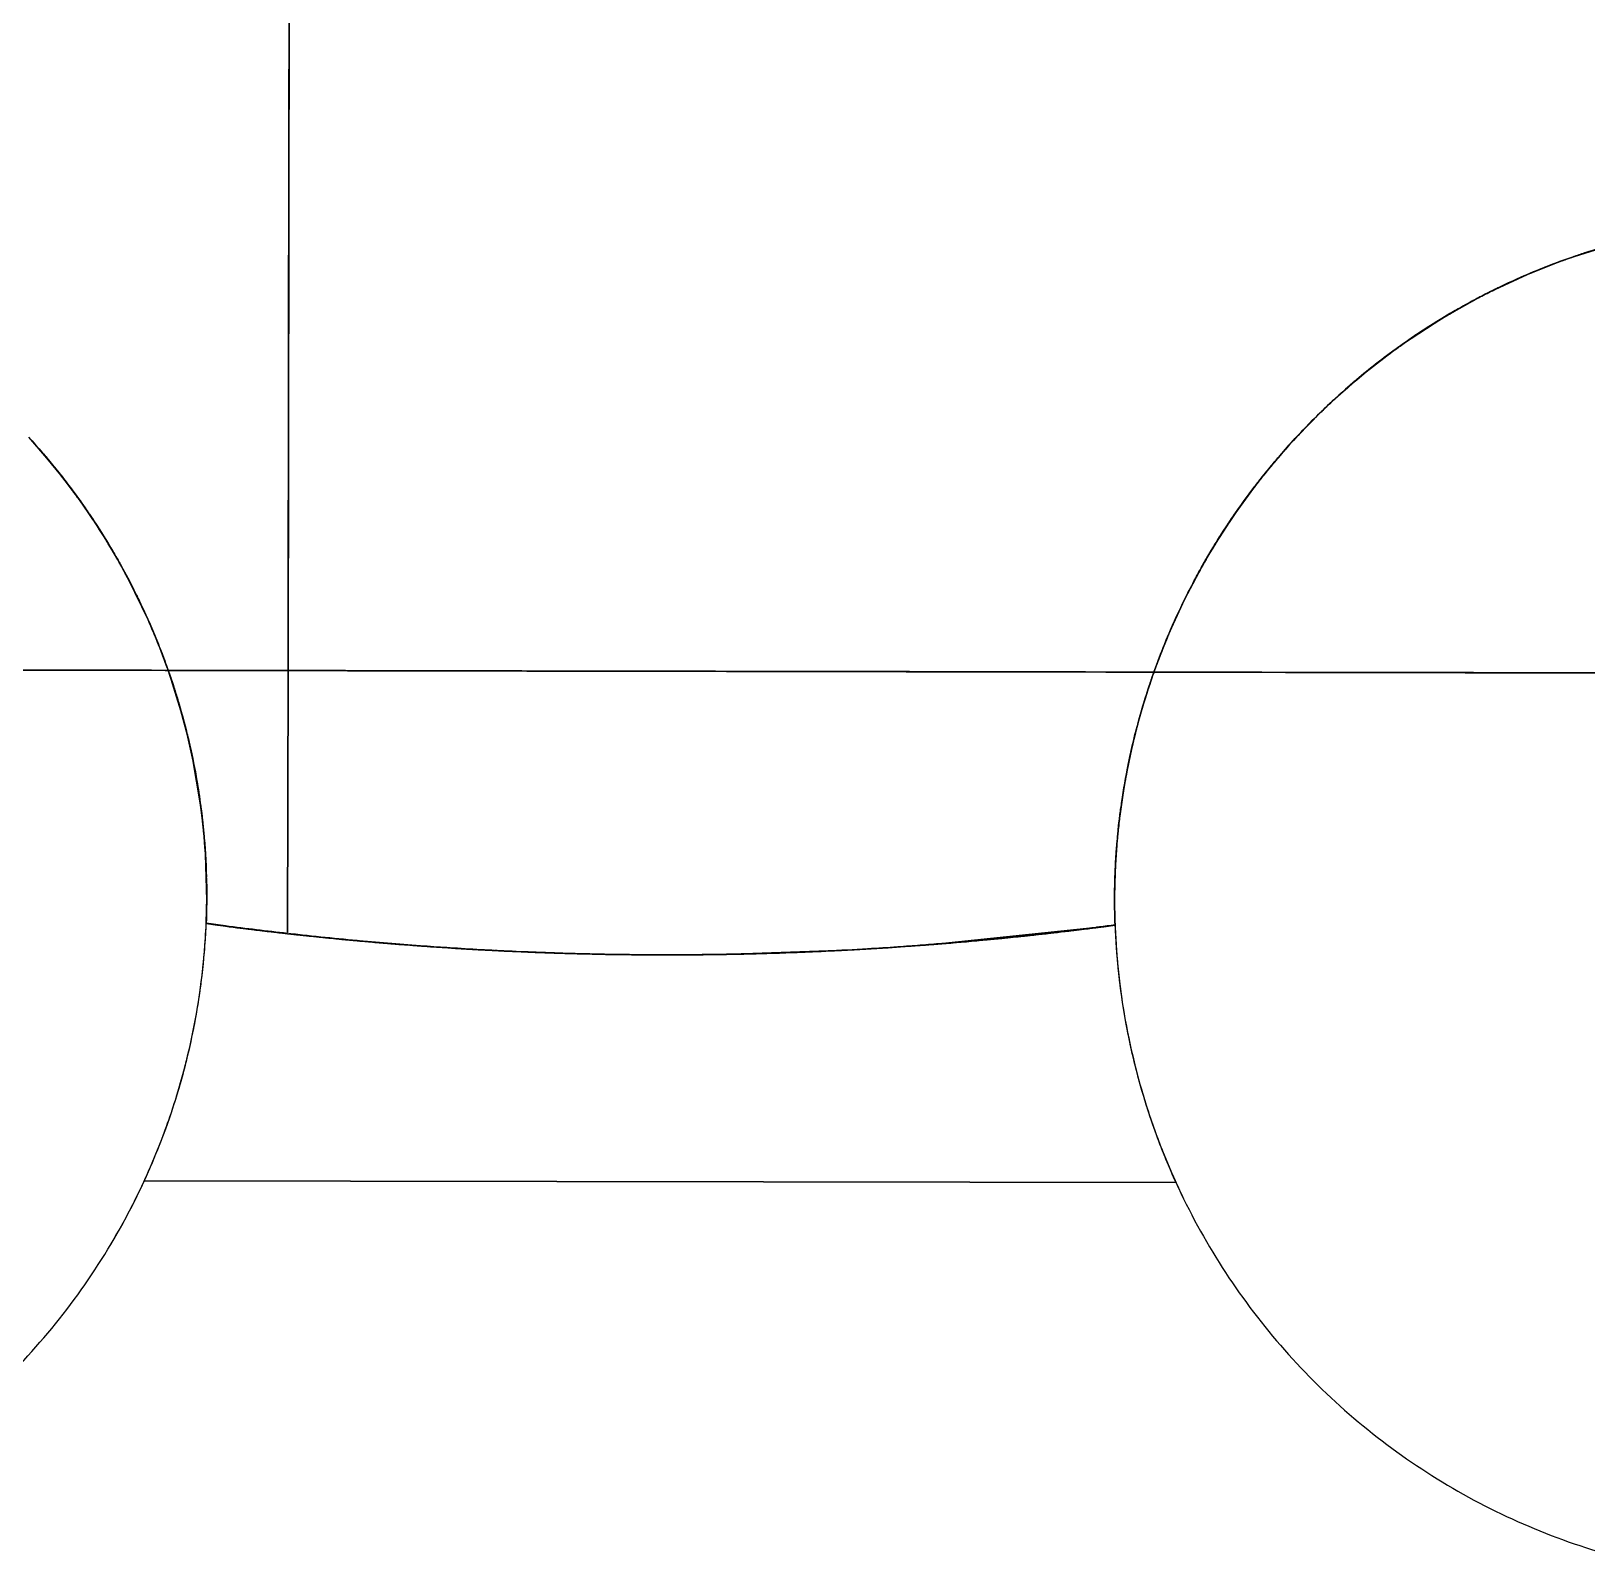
# Model space of a CAD drawing. Header units: metres. Extents: x -1161 to -1081, y 0 to 563.
# Drawn here: x -1096.04 to -1094.669, y 507.874 to 509.22 of the extents above; entities that cross this region are included whole.
import ezdxf

# ---------------------------------------------------------------- set-up
doc = ezdxf.new("R2010")
doc.units = ezdxf.units.M
doc.layers.add('A-GENM', color=7, linetype='Continuous', lineweight=35)

# ---------------------------------------------------------------- blocks, each defined once
blk = doc.blocks.new('Foundations-Piles - Px-1200-66435316-DRG-2873121 - DECK SLAB GENERAL ARRANGEMENT PLAN')
at = {"layer": 'A-GENM', "color": 9, "lineweight": 25, "true_color": 0xbebebe}
for start, end in [(98.1818, 106.3636), (98.5825, 103.1376), (98.3596, 98.5825), (90, 98.1818), (94.9444, 97.7989), (90.4895, 94.9444), (90.164, 90.4895), (85.2605, 90), (86.7848, 89.6375), (85.2605, 86.7848), (82.3965, 85.2605), (81.8182, 85.2605), (81.9684, 82.3965), (73.6364, 81.8182), (78.6446, 81.4775), (103.1376, 105.9618), (74.3033, 78.6446), (73.7727, 74.3033), (106.3636, 114.5455), (106.6753, 114.5063), (106.555, 106.6753), (65.4545, 73.6364), (70.5164, 73.319), (66.2101, 70.5164), (65.5769, 66.2101), (114.5455, 122.7273), (115.2366, 122.3499), (114.5455, 115.2366), (57.2727, 65.3533), (62.3963, 65.1622), (58.1168, 62.3963), (57.3808, 58.1168), (122.7273, 130.9091), (122.3499, 125.0334), (49.0909, 57.2727), (54.2818, 57.0073), (125.0334, 130.9091), (50.0234, 54.2818), (130.9091, 139.0909), (130.9091, 139.0909), (49.1846, 50.0234), (40.9091, 49.0909), (46.1713, 48.8547), (41.9298, 46.1713), (40.988, 41.9298), (139.0909, 147.2727), (139.0909, 147.2727), (32.7273, 40.9091), (38.064, 40.7044), (33.8361, 38.064), (32.7911, 33.8361), (147.2727, 155.4545), (147.2727, 155.4545), (24.5455, 32.7273), (155.4545, 163.6364), (155.4545, 163.6364), (163.6364, 171.8182), (163.6364, 171.8182), (171.8182, 180), (171.8182, 180)]:
    blk.add_arc((0, 0), 0.6, start, end, dxfattribs=at)
at = {"layer": 'A-GENM', "color": 254, "lineweight": 25, "true_color": 0xd1d1d1}
for start, end in [(98.1818, 98.3596), (97.7989, 98.1818), (90, 90.164), (89.6375, 90), (81.4775, 81.9684), (105.9618, 106.3636), (73.319, 73.7727), (106.3636, 106.555), (65.1622, 65.3533), (57.0073, 57.2727), (48.8547, 49.0909), (40.7044, 40.9091), (32.5569, 32.7273)]:
    blk.add_arc((0, 0), 0.6, start, end, dxfattribs=at)
blk = doc.blocks.new('Foundations-Piles - Px-1200-64673918-DRG-2873121 - DECK SLAB GENERAL ARRANGEMENT PLAN')
at = {"layer": 'A-GENM', "color": 9, "lineweight": 25, "true_color": 0xbebebe}
for start, end in [(319.0909, 327.2727), (324.9441, 326.8731), (320.7483, 324.9441), (319.1452, 320.7483), (310.9091, 319.0909), (316.8556, 318.9453), (312.6632, 316.8556), (310.9743, 312.6632), (304.287, 310.9091), (308.768, 310.7377), (304.5777, 308.768), (237.2727, 245.4545), (237.2727, 245.4545), (294.5455, 302.7273), (300.681, 302.531), (302.7273, 304.287), (302.8036, 304.287), (304.287, 304.5777), (296.4918, 300.681), (245.4545, 253.6364), (245.4545, 253.6364), (286.3636, 294.5455), (292.5945, 294.325), (294.633, 296.4729), (288.4054, 292.5945), (253.6364, 261.0336), (253.6364, 261.8182), (278.1818, 286.3636), (286.4625, 288.4054), (280.1511, 284.5086), (284.5086, 286.12), (261.0336, 264.2124), (261.8182, 270), (264.2124, 268.889), (268.889, 272.219), (270, 278.1818), (272.219, 276.7535), (276.7535, 280.1322)]:
    blk.add_arc((0, 0), 0.6, start, end, dxfattribs=at)
at = {"layer": 'A-GENM', "color": 254, "lineweight": 25, "true_color": 0xd1d1d1}
for start, end in [(318.9453, 319.0909), (310.7377, 310.9091), (302.531, 302.7273), (294.325, 294.5455), (286.12, 286.3636)]:
    blk.add_arc((0, 0), 0.6, start, end, dxfattribs=at)
blk = doc.blocks.new('Shotcrete Adaptive v1 - 1200 Dia Pile _ 2_000 Spacing-61394272-DRG-2873121 - DECK SLAB GENERAL ARRANGEMENT PLAN')
at = {"layer": 'A-GENM', "color": 9, "lineweight": 25, "true_color": 0xbebebe}
for p, q in [((-0.4546, 0.25), (0.4546, 0.25)), ((0.4546, 0.25), (-0.4546, 0.25))]:
    blk.add_line(p, q, dxfattribs=at)
at = {"layer": 'A-GENM', "color": 254, "lineweight": 25, "true_color": 0xd1d1d1}
blk.add_line((0.1869, 0.0442), (0.1846, 0.0443), dxfattribs=at)
at = {"layer": 'A-GENM', "color": 9, "lineweight": 25, "true_color": 0xbebebe}
for centre, radius, start, end in [((-1, 0), 0.6, 20.2506, 24.6243), ((-1, 0), 0.6, 20.2506, 24.6243), ((1, 0), 0.6, 155.3757, 156.256), ((1, 0), 0.6, 155.3757, 156.256), ((1, 0), 0.6, 156.256, 159.4284), ((1, 0), 0.6, 156.256, 159.4284), ((-1, 0), 0.6, 17.5708, 20.2506), ((-1, 0), 0.6, 17.5708, 20.2506), ((1, 0), 0.6, 159.4284, 162.8466), ((1, 0), 0.6, 159.4284, 162.8466), ((-1, 0), 0.6, 17.1534, 17.5708), ((-1, 0), 0.6, 17.1534, 17.5708), ((-1, 0), 0.6, 10.4552, 17.1534), ((-1, 0), 0.6, 10.4552, 17.1534), ((1, 0), 0.6, 162.8466, 164.1122), ((1, 0), 0.6, 162.8466, 164.1122), ((1, 0), 0.6, 165.2053, 167.4341), ((1, 0), 0.6, 165.2053, 167.4341), ((1, 0), 0.6, 164.1122, 165.1814), ((1, 0), 0.6, 164.1122, 165.1814), ((1, 0), 0.6, 167.4341, 170.3175), ((1, 0), 0.6, 167.4341, 170.3175), ((-1, 0), 0.6, 9.7254, 10.4552), ((-1, 0), 0.6, 9.7254, 10.4552), ((-1, 0), 0.6, 2.2116, 9.6825), ((-1, 0), 0.6, 2.2116, 9.6825), ((1, 0), 0.6, 170.3175, 171.9769), ((1, 0), 0.6, 170.3175, 171.9769), ((1, 0), 0.6, 171.9769, 173.3931), ((1, 0), 0.6, 171.9769, 173.3931), ((1, 0), 0.6, 173.41, 173.6668), ((1, 0), 0.6, 173.41, 173.6668), ((1, 0), 0.6, 173.7282, 175.3466), ((1, 0), 0.6, 173.7282, 175.3466), ((0, -2.95), 3, 91.5342, 94.6025), ((0, -2.95), 3, 94.376, 94.6025), ((0, -2.95), 3, 91.5342, 91.6835), ((0, -2.95), 3, 88.4658, 91.5342), ((0, -2.95), 3, 91.3583, 91.5342), ((0, -2.95), 3, 88.4658, 88.6417), ((0, -2.95), 3, 88.3166, 88.4658), ((0, -2.95), 3, 85.3975, 88.4658), ((0, -2.95), 3, 85.3975, 85.6256), ((1, 0), 0.6, 175.3656, 177.7884), ((1, 0), 0.6, 175.3656, 177.7884), ((0, -2.95), 3, 94.6025, 97.6709), ((0, -2.95), 3, 94.6025, 94.7409), ((0, -2.95), 3, 85.2592, 85.3975), ((0, -2.95), 3, 82.3291, 85.3975), ((0, -2.95), 3, 97.3435, 97.6709), ((0, -2.95), 3, 82.3291, 82.6565)]:
    blk.add_arc(centre, radius, start, end, dxfattribs=at)
at = {"layer": 'A-GENM', "color": 254, "lineweight": 25, "true_color": 0xd1d1d1}
for start, end in [(94.2007, 94.3743), (93.5177, 94.1924), (93.2986, 93.5084), (92.1103, 93.2986), (91.6835, 92.1083), (91.0757, 91.3583), (90.723, 91.0757), (89.8008, 90.7115), (88.6417, 89.8008), (87.8921, 88.3166), (87.7667, 87.8901), (86.4919, 87.7667), (85.6256, 86.4279), (96.3064, 97.3435), (94.8905, 96.2933), (94.7409, 94.8881), (85.1133, 85.2592), (84.4419, 85.1097), (83.708, 84.4419), (82.6565, 83.6899)]:
    blk.add_arc((0, -2.95), 3, start, end, dxfattribs=at)
blk = doc.blocks.new('StitchPour_RS39A_05 - StitchPour_RS39A_05-60503718-DRG-2873121 - DECK SLAB GENERAL ARRANGEMENT PLAN')
at = {"layer": 'A-GENM', "color": 253, "lineweight": 25, "true_color": 0xa3a3a3}
blk.add_open_spline([(111.2352, -14.4712), (111.1836, -14.2757), (111.0193, -13.6531), (110.686, -12.3898), (110.3197, -11.0016), (109.9816, -9.7203), (109.728, -8.7592), (109.4744, -7.7982), (109.2209, -6.8372), (108.9673, -5.8762), (108.7982, -5.2355), (108.7137, -4.9151)], degree=3, knots=[0.6892599, 0.6892599, 0.6892599, 0.6892599, 0.7083333, 0.75, 0.8125, 0.84375, 0.875, 0.90625, 0.9375, 0.96875, 1, 1, 1, 1], dxfattribs=at)
at = {"layer": 'A-GENM', "color": 9, "lineweight": 25, "true_color": 0xbebebe}
for points in [[(110.0661, -10.0406), (110.0703, -10.0567), (110.0746, -10.0728), (110.0788, -10.0889)], [(110.117, -10.2335), (110.2127, -10.5963), (110.3085, -10.9591), (110.4042, -11.322)], [(110.4042, -11.322), (110.4375, -11.4481), (110.4708, -11.5742), (110.504, -11.7003)]]:
    blk.add_open_spline(points, degree=3, dxfattribs=at)
at = {"layer": 'A-GENM', "color": 253, "lineweight": 25, "true_color": 0xa3a3a3}
blk.add_open_spline([(110.0788, -10.0889), (110.0916, -10.1371), (110.1043, -10.1853), (110.117, -10.2335)], degree=3, dxfattribs=at)
blk = doc.blocks.new('T2DPAA-T2D-C3S-RS-M3D-100334_rvt-1-DRG-2873121 - DECK SLAB GENERAL ARRANGEMENT PLAN')
at = {"layer": 'A-GENM', "color": 9, "lineweight": 25, "true_color": 0xbebebe}
for p, q in [((-1095.8135, 508.6558), (-1095.8124, 509.2558)), ((-1095.8124, 509.2558), (-1095.8135, 508.6558)), ((-1094.68, 509.0209), (-1094.6413, 509.0328)), ((-1094.7214, 509.005), (-1094.6913, 509.017)), ((-1094.6913, 509.017), (-1094.68, 509.0209)), ((-1094.758, 508.9879), (-1094.7214, 509.005)), ((-1094.7968, 508.9662), (-1094.7677, 508.9828)), ((-1094.7677, 508.9828), (-1094.758, 508.9879)), ((-1094.8305, 508.9441), (-1094.7968, 508.9662)), ((-1094.8387, 508.9383), (-1094.8305, 508.9441)), ((-1094.866, 508.9171), (-1094.8387, 508.9383)), ((-1094.8962, 508.8906), (-1094.866, 508.9171)), ((-1094.9027, 508.8844), (-1094.8962, 508.8906)), ((-1094.9277, 508.8587), (-1094.9027, 508.8844)), ((-1096.026, 508.8432), (-1096.0399, 508.8592)), ((-1094.9536, 508.8284), (-1094.9277, 508.8587)), ((-1096.0097, 508.823), (-1096.026, 508.8432)), ((-1095.9989, 508.8085), (-1096.0097, 508.823)), ((-1094.9805, 508.7921), (-1094.9586, 508.822)), ((-1094.9586, 508.822), (-1094.9536, 508.8284)), ((-1095.9868, 508.7911), (-1095.9989, 508.8085)), ((-1095.9762, 508.7748), (-1095.9862, 508.7902)), ((-1095.0017, 508.7587), (-1094.9805, 508.7921)), ((-1095.9635, 508.7535), (-1095.9762, 508.7748)), ((-1095.9543, 508.7366), (-1095.9635, 508.7535)), ((-1095.0234, 508.7187), (-1095.0053, 508.7525)), ((-1095.0053, 508.7525), (-1095.0017, 508.7587)), ((-1095.9366, 508.7), (-1095.9543, 508.7366)), ((-1095.8134, 508.7223), (-1095.8134, 508.6884)), ((-1095.8134, 508.6884), (-1095.8134, 508.7223)), ((-1095.0396, 508.683), (-1095.0234, 508.7187)), ((-1095.9274, 508.6782), (-1095.9366, 508.7)), ((-1095.0419, 508.6772), (-1095.0396, 508.683)), ((-1095.9203, 508.6592), (-1095.9274, 508.6782)), ((-1095.0504, 508.6549), (-1095.0419, 508.6772)), ((-1095.9193, 508.6564), (-1095.9203, 508.6592)), ((-1095.9079, 508.6204), (-1095.9193, 508.6564)), ((-1095.8135, 508.6558), (-1095.8139, 508.425)), ((-1095.8139, 508.425), (-1095.8135, 508.6558)), ((-1095.8139, 508.425), (-1095.8135, 508.6558)), ((-1095.8135, 508.6558), (-1095.8139, 508.425)), ((-1095.8135, 508.657), (-1095.8135, 508.6558)), ((-1095.8135, 508.6558), (-1095.8135, 508.657)), ((-1095.0555, 508.6398), (-1095.0504, 508.6549)), ((-1095.0641, 508.6113), (-1095.0555, 508.6398)), ((-1095.0663, 508.6026), (-1095.065, 508.6076)), ((-1095.0648, 508.6085), (-1095.0644, 508.6101)), ((-1095.8906, 508.5376), (-1095.8974, 508.5775)), ((-1095.0816, 508.5193), (-1095.0762, 508.557)), ((-1095.8852, 508.4532), (-1095.8863, 508.4939)), ((-1095.085, 508.438), (-1095.0849, 508.4718)), ((-1095.8857, 508.4328), (-1095.8852, 508.4532)), ((-1095.8498, 508.4281), (-1095.8857, 508.4328)), ((-1095.0849, 508.4365), (-1095.085, 508.438)), ((-1095.0848, 508.4314), (-1095.0849, 508.4347)), ((-1095.8139, 508.4239), (-1095.8498, 508.4281)), ((-1095.8139, 508.4239), (-1095.7758, 508.4199)), ((-1095.7758, 508.4199), (-1095.6722, 508.4114)), ((-1095.2564, 508.4136), (-1095.0848, 508.4314)), ((-1095.6722, 508.4114), (-1095.6318, 508.4091)), ((-1095.6318, 508.4091), (-1095.6022, 508.4077)), ((-1095.6022, 508.4077), (-1095.4957, 508.4053)), ((-1095.4957, 508.4053), (-1095.4491, 508.4054)), ((-1095.4491, 508.4054), (-1095.4289, 508.4057)), ((-1095.4289, 508.4057), (-1095.3126, 508.4099)), ((-1095.3126, 508.4099), (-1095.2665, 508.4128)), ((-1095.2665, 508.4128), (-1095.2564, 508.4136))]:
    blk.add_line(p, q, dxfattribs=at)
at = {"layer": 'A-GENM', "color": 254, "lineweight": 25, "true_color": 0xd1d1d1}
for p, q in [((-1095.8124, 509.2558), (-1095.8127, 509.1232)), ((-1095.8127, 509.1232), (-1095.8124, 509.2558)), ((-1095.8127, 509.1232), (-1095.813, 508.9214)), ((-1095.813, 508.9214), (-1095.8127, 509.1232)), ((-1095.813, 508.9213), (-1095.8131, 508.8901)), ((-1095.8131, 508.8901), (-1095.813, 508.9213)), ((-1095.8131, 508.8901), (-1095.8134, 508.7223)), ((-1095.8134, 508.7223), (-1095.8131, 508.8901)), ((-1095.8134, 508.6884), (-1095.8135, 508.657)), ((-1095.8135, 508.657), (-1095.8134, 508.6884))]:
    blk.add_line(p, q, dxfattribs=at)
at = {"layer": 'A-GENM', "color": 9, "lineweight": 25, "true_color": 0xbebebe, "flags": 128}
for points in [[(-1095.8975, 508.5777), (-1095.9021, 508.5986), (-1095.9079, 508.6204)], [(-1095.0762, 508.557), (-1095.0676, 508.5975), (-1095.0663, 508.6026)], [(-1095.8863, 508.4939), (-1095.8881, 508.5163), (-1095.8906, 508.5376)], [(-1095.0849, 508.4718), (-1095.082, 508.5151), (-1095.0816, 508.5193)]]:
    blk.add_lwpolyline(points, dxfattribs=at)
at = {"layer": 'A-GENM', "color": 254, "lineweight": 25, "true_color": 0xd1d1d1}
for points in [[(-1094.671, 509.024), (-1094.676, 509.0223), (-1094.6811, 509.0206), (-1094.6861, 509.0188)], [(-1094.6697, 509.0244), (-1094.6701, 509.0243), (-1094.6705, 509.0241), (-1094.671, 509.024)], [(-1094.7114, 509.0092), (-1094.7233, 509.0043), (-1094.735, 508.9991), (-1094.7465, 508.9936)], [(-1094.6965, 509.015), (-1094.7015, 509.0131), (-1094.7065, 509.0112), (-1094.7114, 509.0092)], [(-1094.6861, 509.0188), (-1094.6896, 509.0176), (-1094.693, 509.0163), (-1094.6965, 509.015)], [(-1094.7632, 508.9852), (-1094.7664, 508.9835), (-1094.7696, 508.9818), (-1094.7728, 508.98)], [(-1094.7507, 508.9915), (-1094.7549, 508.9895), (-1094.759, 508.9873), (-1094.7632, 508.9852)], [(-1094.7492, 508.9923), (-1094.7497, 508.992), (-1094.7502, 508.9918), (-1094.7507, 508.9915)], [(-1094.7465, 508.9936), (-1094.7474, 508.9931), (-1094.7483, 508.9927), (-1094.7492, 508.9923)], [(-1094.7728, 508.98), (-1094.7891, 508.9711), (-1094.805, 508.9614), (-1094.8205, 508.9511)], [(-1094.8348, 508.9411), (-1094.8377, 508.939), (-1094.8406, 508.9369), (-1094.8434, 508.9348)], [(-1094.825, 508.948), (-1094.8283, 508.9457), (-1094.8316, 508.9434), (-1094.8348, 508.9411)], [(-1094.8233, 508.9491), (-1094.8239, 508.9487), (-1094.8244, 508.9484), (-1094.825, 508.948)], [(-1094.8205, 508.9511), (-1094.8214, 508.9504), (-1094.8224, 508.9498), (-1094.8233, 508.9491)], [(-1094.8434, 508.9348), (-1094.8489, 508.9307), (-1094.8543, 508.9266), (-1094.8596, 508.9223)], [(-1094.8596, 508.9223), (-1094.8692, 508.9147), (-1094.8785, 508.9067), (-1094.8876, 508.8985)], [(-1094.8997, 508.8873), (-1094.9021, 508.8849), (-1094.9046, 508.8826), (-1094.907, 508.8802)], [(-1094.8876, 508.8985), (-1094.8882, 508.898), (-1094.8887, 508.8975), (-1094.8892, 508.897)], [(-1096.0153, 508.8301), (-1096.0229, 508.8398), (-1096.0309, 508.8492), (-1096.0391, 508.8583)], [(-1096.0114, 508.8252), (-1096.0127, 508.8269), (-1096.014, 508.8285), (-1096.0153, 508.8301)], [(-1094.9467, 508.8369), (-1094.9474, 508.836), (-1094.9482, 508.8351), (-1094.949, 508.8341)], [(-1096.0066, 508.8189), (-1096.0082, 508.8211), (-1096.0098, 508.8231), (-1096.0114, 508.8252)], [(-1095.99, 508.7958), (-1095.9953, 508.8036), (-1096.0009, 508.8114), (-1096.0066, 508.8189)], [(-1094.9564, 508.8249), (-1094.9583, 508.8224), (-1094.9603, 508.82), (-1094.9622, 508.8175)], [(-1095.9671, 508.7597), (-1095.9738, 508.7711), (-1095.9808, 508.7822), (-1095.9881, 508.7931)], [(-1094.9964, 508.7675), (-1094.9971, 508.7664), (-1094.9979, 508.7652), (-1094.9986, 508.764)], [(-1095.9647, 508.7555), (-1095.9655, 508.7569), (-1095.9663, 508.7583), (-1095.9671, 508.7597)], [(-1095.9613, 508.7494), (-1095.9622, 508.7511), (-1095.9631, 508.7528), (-1095.9641, 508.7544)], [(-1095.008, 508.7479), (-1095.0182, 508.7297), (-1095.0275, 508.711), (-1095.0358, 508.6918)], [(-1095.0042, 508.7545), (-1095.0055, 508.7523), (-1095.0068, 508.7501), (-1095.008, 508.7479)], [(-1095.9452, 508.7187), (-1095.9454, 508.7191), (-1095.9457, 508.7195), (-1095.9459, 508.7199)], [(-1095.9281, 508.6798), (-1095.9333, 508.693), (-1095.9391, 508.7059), (-1095.9452, 508.7187)], [(-1095.926, 508.6745), (-1095.9267, 508.6763), (-1095.9274, 508.6781), (-1095.9281, 508.6798)], [(-1095.041, 508.6794), (-1095.0419, 508.6772), (-1095.0428, 508.675), (-1095.0436, 508.6728)], [(-1095.0358, 508.6918), (-1095.0365, 508.6902), (-1095.0372, 508.6887), (-1095.0378, 508.6871)], [(-1095.9192, 508.6561), (-1095.9214, 508.6623), (-1095.9236, 508.6684), (-1095.926, 508.6745)], [(-1095.0436, 508.6728), (-1095.046, 508.6668), (-1095.0483, 508.6607), (-1095.0505, 508.6546)], [(-1095.9148, 508.6432), (-1095.9162, 508.6475), (-1095.9177, 508.6518), (-1095.9192, 508.6561)], [(-1095.0505, 508.6546), (-1095.0518, 508.651), (-1095.053, 508.6473), (-1095.0542, 508.6437)], [(-1095.9143, 508.6416), (-1095.9145, 508.6422), (-1095.9146, 508.6427), (-1095.9148, 508.6432)], [(-1095.9134, 508.6389), (-1095.9137, 508.6398), (-1095.914, 508.6407), (-1095.9143, 508.6416)], [(-1095.903, 508.6022), (-1095.9061, 508.6146), (-1095.9096, 508.6268), (-1095.9134, 508.6389)], [(-1095.0542, 508.6437), (-1095.0578, 508.633), (-1095.0611, 508.6221), (-1095.0641, 508.6112)], [(-1095.0641, 508.6112), (-1095.0643, 508.6105), (-1095.0645, 508.6097), (-1095.0647, 508.609)], [(-1095.9024, 508.5998), (-1095.9026, 508.6006), (-1095.9028, 508.6014), (-1095.903, 508.6022)], [(-1095.9014, 508.5957), (-1095.9017, 508.597), (-1095.9021, 508.5984), (-1095.9024, 508.5998)], [(-1095.0672, 508.5991), (-1095.0677, 508.5974), (-1095.0681, 508.5956), (-1095.0685, 508.5939)], [(-1095.0664, 508.6024), (-1095.0667, 508.6013), (-1095.067, 508.6002), (-1095.0672, 508.5991)], [(-1095.0655, 508.6059), (-1095.0658, 508.6047), (-1095.0661, 508.6036), (-1095.0664, 508.6024)], [(-1095.0685, 508.5939), (-1095.0712, 508.5828), (-1095.0735, 508.5716), (-1095.0756, 508.5603)], [(-1095.8938, 508.5586), (-1095.894, 508.5593), (-1095.8941, 508.5599), (-1095.8942, 508.5605)], [(-1095.8933, 508.5555), (-1095.8935, 508.5565), (-1095.8937, 508.5576), (-1095.8938, 508.5586)], [(-1095.0756, 508.5603), (-1095.0776, 508.5494), (-1095.0792, 508.5384), (-1095.0806, 508.5275)], [(-1095.8883, 508.5183), (-1095.8896, 508.5307), (-1095.8913, 508.5431), (-1095.8933, 508.5555)], [(-1095.8882, 508.5169), (-1095.8882, 508.5174), (-1095.8883, 508.5178), (-1095.8883, 508.5183)], [(-1095.8879, 508.5145), (-1095.888, 508.5153), (-1095.8881, 508.5161), (-1095.8882, 508.5169)], [(-1095.0819, 508.5159), (-1095.082, 508.5149), (-1095.0821, 508.5138), (-1095.0822, 508.5128)], [(-1095.0817, 508.5177), (-1095.0818, 508.5171), (-1095.0818, 508.5165), (-1095.0819, 508.5159)], [(-1095.0813, 508.5216), (-1095.0814, 508.5203), (-1095.0816, 508.519), (-1095.0817, 508.5177)], [(-1095.0806, 508.5275), (-1095.0808, 508.5255), (-1095.0811, 508.5236), (-1095.0813, 508.5216)], [(-1095.8855, 508.4757), (-1095.8859, 508.4887), (-1095.8867, 508.5016), (-1095.8879, 508.5145)], [(-1095.0822, 508.5128), (-1095.0835, 508.5001), (-1095.0843, 508.4874), (-1095.0848, 508.4747)], [(-1095.8854, 508.4736), (-1095.8854, 508.4743), (-1095.8855, 508.475), (-1095.8855, 508.4757)], [(-1095.0848, 508.4747), (-1095.0852, 508.4639), (-1095.0853, 508.453), (-1095.0851, 508.4422)], [(-1095.8857, 508.4331), (-1095.8852, 508.4454), (-1095.8851, 508.4577), (-1095.8853, 508.47)], [(-1095.8853, 508.47), (-1095.8853, 508.4709), (-1095.8854, 508.4719), (-1095.8854, 508.4728)], [(-1095.8687, 508.4308), (-1095.8743, 508.4315), (-1095.88, 508.4323), (-1095.8857, 508.4331)], [(-1095.0851, 508.4422), (-1095.0851, 508.4408), (-1095.085, 508.4394), (-1095.085, 508.438)], [(-1095.0849, 508.436), (-1095.0849, 508.4345), (-1095.0848, 508.4331), (-1095.0848, 508.4317)], [(-1095.8141, 508.4241), (-1095.8323, 508.4262), (-1095.8505, 508.4284), (-1095.8687, 508.4308)], [(-1095.8048, 508.4231), (-1095.8076, 508.4234), (-1095.8104, 508.4237), (-1095.8132, 508.424)], [(-1095.7405, 508.4167), (-1095.762, 508.4186), (-1095.7834, 508.4207), (-1095.8048, 508.4231)], [(-1095.1573, 508.4228), (-1095.1815, 508.4202), (-1095.2057, 508.4178), (-1095.23, 508.4158)], [(-1095.1018, 508.4294), (-1095.1203, 508.427), (-1095.1388, 508.4249), (-1095.1573, 508.4228)], [(-1095.0986, 508.4298), (-1095.0997, 508.4297), (-1095.1007, 508.4296), (-1095.1018, 508.4294)], [(-1095.0848, 508.4317), (-1095.0894, 508.431), (-1095.094, 508.4304), (-1095.0986, 508.4298)], [(-1095.7332, 508.4161), (-1095.7356, 508.4163), (-1095.7381, 508.4165), (-1095.7405, 508.4167)], [(-1095.7141, 508.4145), (-1095.7204, 508.415), (-1095.7268, 508.4155), (-1095.7332, 508.4161)], [(-1095.6677, 508.4112), (-1095.6832, 508.4122), (-1095.6986, 508.4133), (-1095.7141, 508.4145)], [(-1095.6404, 508.4096), (-1095.6495, 508.4101), (-1095.6586, 508.4106), (-1095.6677, 508.4112)], [(-1095.6318, 508.4091), (-1095.6347, 508.4093), (-1095.6376, 508.4094), (-1095.6404, 508.4096)], [(-1095.6233, 508.4087), (-1095.626, 508.4088), (-1095.6287, 508.409), (-1095.6314, 508.4091)], [(-1095.5948, 508.4075), (-1095.6043, 508.4078), (-1095.6138, 508.4082), (-1095.6233, 508.4087)], [(-1095.5734, 508.4067), (-1095.5805, 508.4069), (-1095.5876, 508.4072), (-1095.5948, 508.4075)], [(-1095.5564, 508.4062), (-1095.5621, 508.4064), (-1095.5677, 508.4065), (-1095.5734, 508.4067)], [(-1095.5218, 508.4055), (-1095.5333, 508.4057), (-1095.5448, 508.4059), (-1095.5564, 508.4062)], [(-1095.4487, 508.4054), (-1095.4731, 508.4051), (-1095.4974, 508.4052), (-1095.5218, 508.4055)], [(-1095.4142, 508.406), (-1095.4257, 508.4057), (-1095.4372, 508.4055), (-1095.4487, 508.4054)], [(-1095.3971, 508.4064), (-1095.4028, 508.4062), (-1095.4085, 508.4061), (-1095.4142, 508.406)], [(-1095.3757, 508.4071), (-1095.3829, 508.4068), (-1095.39, 508.4066), (-1095.3971, 508.4064)], [(-1095.3028, 508.4105), (-1095.3271, 508.4091), (-1095.3514, 508.4079), (-1095.3757, 508.4071)], [(-1095.2763, 508.4122), (-1095.2851, 508.4116), (-1095.294, 508.4111), (-1095.3028, 508.4105)], [(-1095.2662, 508.4129), (-1095.2695, 508.4127), (-1095.2729, 508.4125), (-1095.2763, 508.4122)], [(-1095.2564, 508.4137), (-1095.2596, 508.4134), (-1095.2627, 508.4132), (-1095.2659, 508.413)], [(-1095.2373, 508.4152), (-1095.2436, 508.4147), (-1095.25, 508.4142), (-1095.2563, 508.4137)], [(-1095.23, 508.4158), (-1095.2324, 508.4156), (-1095.2349, 508.4154), (-1095.2373, 508.4152)]]:
    blk.add_open_spline(points, degree=3, dxfattribs=at)
at = {"layer": 'A-GENM', "color": 9, "lineweight": 25, "true_color": 0xbebebe}
for points in [[(-1094.6861, 509.0188), (-1094.6811, 509.0206), (-1094.676, 509.0223), (-1094.671, 509.024)], [(-1094.6857, 509.019), (-1094.6808, 509.0207), (-1094.6759, 509.0224), (-1094.671, 509.024)], [(-1094.671, 509.024), (-1094.6705, 509.0241), (-1094.6701, 509.0243), (-1094.6697, 509.0244)], [(-1094.671, 509.024), (-1094.6706, 509.0241), (-1094.6702, 509.0242), (-1094.6697, 509.0244)], [(-1094.7472, 508.9932), (-1094.7342, 508.9995), (-1094.721, 509.0054), (-1094.7076, 509.0107)], [(-1094.7465, 508.9936), (-1094.735, 508.9991), (-1094.7233, 509.0043), (-1094.7114, 509.0092)], [(-1094.7114, 509.0092), (-1094.7065, 509.0112), (-1094.7015, 509.0131), (-1094.6965, 509.015)], [(-1094.7076, 509.0107), (-1094.7037, 509.0123), (-1094.6998, 509.0138), (-1094.6959, 509.0153)], [(-1094.6965, 509.015), (-1094.693, 509.0163), (-1094.6896, 509.0176), (-1094.6861, 509.0188)], [(-1094.6959, 509.0153), (-1094.6925, 509.0165), (-1094.6891, 509.0178), (-1094.6857, 509.019)], [(-1094.7728, 508.98), (-1094.7696, 508.9818), (-1094.7664, 508.9835), (-1094.7632, 508.9852)], [(-1094.7725, 508.9802), (-1094.7692, 508.982), (-1094.7659, 508.9837), (-1094.7626, 508.9855)], [(-1094.7632, 508.9852), (-1094.759, 508.9873), (-1094.7549, 508.9894), (-1094.7507, 508.9915)], [(-1094.7626, 508.9855), (-1094.7575, 508.9881), (-1094.7524, 508.9907), (-1094.7472, 508.9932)], [(-1094.7507, 508.9915), (-1094.7502, 508.9918), (-1094.7497, 508.992), (-1094.7492, 508.9923)], [(-1094.7492, 508.9923), (-1094.7483, 508.9927), (-1094.7474, 508.9931), (-1094.7465, 508.9936)], [(-1094.8222, 508.9499), (-1094.8103, 508.958), (-1094.798, 508.9657), (-1094.7855, 508.9729)], [(-1094.8205, 508.9511), (-1094.8101, 508.9581), (-1094.7994, 508.9647), (-1094.7886, 508.9711)], [(-1094.7886, 508.9711), (-1094.7834, 508.9741), (-1094.7781, 508.9771), (-1094.7728, 508.98)], [(-1094.7855, 508.9729), (-1094.7812, 508.9754), (-1094.7769, 508.9778), (-1094.7725, 508.9802)], [(-1094.8434, 508.9348), (-1094.8406, 508.9369), (-1094.8377, 508.939), (-1094.8348, 508.9411)], [(-1094.8433, 508.9349), (-1094.8403, 508.9371), (-1094.8373, 508.9393), (-1094.8343, 508.9414)], [(-1094.8348, 508.9411), (-1094.8316, 508.9434), (-1094.8283, 508.9457), (-1094.825, 508.948)], [(-1094.8343, 508.9414), (-1094.8303, 508.9443), (-1094.8263, 508.9471), (-1094.8222, 508.9499)], [(-1094.825, 508.948), (-1094.8244, 508.9484), (-1094.8239, 508.9487), (-1094.8233, 508.9491)], [(-1094.8233, 508.9491), (-1094.8224, 508.9498), (-1094.8214, 508.9504), (-1094.8205, 508.9511)], [(-1094.8596, 508.9223), (-1094.8543, 508.9266), (-1094.8489, 508.9307), (-1094.8434, 508.9348)], [(-1094.8572, 508.9242), (-1094.8526, 508.9279), (-1094.848, 508.9314), (-1094.8433, 508.9349)], [(-1094.8902, 508.8962), (-1094.8795, 508.9059), (-1094.8685, 508.9153), (-1094.8572, 508.9242)], [(-1094.8876, 508.8985), (-1094.8785, 508.9067), (-1094.8692, 508.9147), (-1094.8596, 508.9223)], [(-1094.907, 508.8802), (-1094.9044, 508.8827), (-1094.9018, 508.8852), (-1094.8992, 508.8877)], [(-1094.9069, 508.8802), (-1094.9045, 508.8826), (-1094.9021, 508.8849), (-1094.8997, 508.8873)], [(-1094.8997, 508.8873), (-1094.8972, 508.8896), (-1094.8947, 508.8919), (-1094.8922, 508.8943)], [(-1094.8992, 508.8877), (-1094.8962, 508.8906), (-1094.8932, 508.8934), (-1094.8902, 508.8962)], [(-1094.8922, 508.8943), (-1094.8917, 508.8948), (-1094.8911, 508.8953), (-1094.8905, 508.8958)], [(-1094.8892, 508.897), (-1094.8887, 508.8975), (-1094.8882, 508.898), (-1094.8876, 508.8985)], [(-1094.9228, 508.8639), (-1094.9176, 508.8694), (-1094.9123, 508.8749), (-1094.9069, 508.8802)], [(-1094.9211, 508.8658), (-1094.9164, 508.8707), (-1094.9118, 508.8755), (-1094.907, 508.8802)], [(-1096.0391, 508.8583), (-1096.0309, 508.8492), (-1096.0229, 508.8398), (-1096.0153, 508.8301)], [(-1096.0385, 508.8576), (-1096.0322, 508.8505), (-1096.026, 508.8434), (-1096.0201, 508.8361)], [(-1094.9477, 508.8357), (-1094.9391, 508.846), (-1094.9303, 508.8561), (-1094.9211, 508.8658)], [(-1094.9467, 508.8369), (-1094.939, 508.8461), (-1094.931, 508.8552), (-1094.9228, 508.8639)], [(-1096.0201, 508.8361), (-1096.0176, 508.833), (-1096.0151, 508.8299), (-1096.0127, 508.8268)], [(-1096.0153, 508.8301), (-1096.014, 508.8285), (-1096.0127, 508.8269), (-1096.0114, 508.8252)], [(-1094.9564, 508.8249), (-1094.9547, 508.8271), (-1094.9529, 508.8293), (-1094.9511, 508.8315)], [(-1094.956, 508.8254), (-1094.9539, 508.828), (-1094.9518, 508.8307), (-1094.9497, 508.8333)], [(-1094.9511, 508.8315), (-1094.9506, 508.8322), (-1094.95, 508.8329), (-1094.9494, 508.8336)], [(-1094.949, 508.8341), (-1094.9482, 508.8351), (-1094.9474, 508.836), (-1094.9467, 508.8369)], [(-1096.0127, 508.8268), (-1096.0104, 508.8239), (-1096.0082, 508.8211), (-1096.0061, 508.8182)], [(-1096.0114, 508.8252), (-1096.0098, 508.8231), (-1096.0082, 508.8211), (-1096.0066, 508.8189)], [(-1096.0066, 508.8189), (-1096.0009, 508.8114), (-1095.9953, 508.8036), (-1095.99, 508.7958)], [(-1096.0061, 508.8182), (-1096.0019, 508.8127), (-1095.9978, 508.8071), (-1095.9939, 508.8014)], [(-1094.977, 508.7971), (-1094.9722, 508.804), (-1094.9673, 508.8108), (-1094.9622, 508.8175)], [(-1094.9759, 508.7988), (-1094.9715, 508.805), (-1094.9669, 508.8112), (-1094.9623, 508.8173)], [(-1094.9623, 508.8173), (-1094.9602, 508.82), (-1094.9581, 508.8227), (-1094.956, 508.8254)], [(-1094.9622, 508.8175), (-1094.9603, 508.82), (-1094.9583, 508.8224), (-1094.9564, 508.8249)], [(-1095.9939, 508.8014), (-1095.9927, 508.7998), (-1095.9916, 508.7982), (-1095.9905, 508.7966)], [(-1095.9905, 508.7966), (-1095.9898, 508.7956), (-1095.9892, 508.7947), (-1095.9886, 508.7937)], [(-1095.9885, 508.7936), (-1095.9877, 508.7924), (-1095.9869, 508.7913), (-1095.9862, 508.7902)], [(-1095.9881, 508.7931), (-1095.9808, 508.7822), (-1095.9738, 508.7711), (-1095.9671, 508.7597)], [(-1095.9862, 508.7902), (-1095.9806, 508.7819), (-1095.9753, 508.7735), (-1095.9702, 508.765)], [(-1094.997, 508.7666), (-1094.9903, 508.7776), (-1094.9832, 508.7883), (-1094.9759, 508.7988)], [(-1094.9964, 508.7675), (-1094.9903, 508.7776), (-1094.9838, 508.7874), (-1094.977, 508.7971)], [(-1095.9702, 508.765), (-1095.9686, 508.7623), (-1095.9671, 508.7596), (-1095.9655, 508.7569)], [(-1095.0036, 508.7556), (-1095.0022, 508.7579), (-1095.0009, 508.7602), (-1094.9995, 508.7625)], [(-1095.0004, 508.7609), (-1094.9999, 508.7618), (-1094.9994, 508.7626), (-1094.9989, 508.7635)], [(-1094.9995, 508.7625), (-1094.9992, 508.763), (-1094.9989, 508.7635), (-1094.9986, 508.764)], [(-1094.9986, 508.764), (-1094.9979, 508.7652), (-1094.9971, 508.7664), (-1094.9964, 508.7675)], [(-1094.9984, 508.7643), (-1094.9979, 508.7651), (-1094.9975, 508.7658), (-1094.997, 508.7666)], [(-1095.9671, 508.7597), (-1095.9663, 508.7583), (-1095.9655, 508.7569), (-1095.9647, 508.7555)], [(-1095.9655, 508.7569), (-1095.9638, 508.7541), (-1095.9622, 508.7512), (-1095.9606, 508.7482)], [(-1095.9641, 508.7544), (-1095.9631, 508.7528), (-1095.9622, 508.7511), (-1095.9613, 508.7494)], [(-1095.9613, 508.7494), (-1095.9563, 508.7405), (-1095.9515, 508.7314), (-1095.947, 508.7222)], [(-1095.9606, 508.7482), (-1095.9567, 508.7412), (-1095.9529, 508.7341), (-1095.9493, 508.7269)], [(-1095.0082, 508.7475), (-1095.0069, 508.7499), (-1095.0056, 508.7522), (-1095.0042, 508.7545)], [(-1095.008, 508.7479), (-1095.0068, 508.7501), (-1095.0055, 508.7523), (-1095.0042, 508.7545)], [(-1095.0038, 508.7551), (-1095.0027, 508.7571), (-1095.0016, 508.759), (-1095.0004, 508.7609)], [(-1095.0205, 508.7245), (-1095.0165, 508.7323), (-1095.0124, 508.74), (-1095.0082, 508.7475)], [(-1095.9493, 508.7269), (-1095.9485, 508.7254), (-1095.9478, 508.7239), (-1095.947, 508.7224)], [(-1095.947, 508.7222), (-1095.9467, 508.7217), (-1095.9465, 508.7213), (-1095.9463, 508.7209)], [(-1095.0361, 508.6912), (-1095.0312, 508.7025), (-1095.026, 508.7136), (-1095.0205, 508.7245)], [(-1095.0358, 508.6918), (-1095.0312, 508.7024), (-1095.0263, 508.7129), (-1095.0212, 508.7232)], [(-1095.9459, 508.7199), (-1095.9457, 508.7195), (-1095.9455, 508.7191), (-1095.9452, 508.7187)], [(-1095.9452, 508.7187), (-1095.9396, 508.707), (-1095.9344, 508.6952), (-1095.9295, 508.6833)], [(-1095.944, 508.7161), (-1095.9395, 508.7066), (-1095.9352, 508.6971), (-1095.9312, 508.6874)], [(-1095.9312, 508.6874), (-1095.9303, 508.6853), (-1095.9294, 508.6832), (-1095.9286, 508.6811)], [(-1095.9295, 508.6833), (-1095.929, 508.6821), (-1095.9285, 508.681), (-1095.9281, 508.6798)], [(-1095.9286, 508.6811), (-1095.9275, 508.6784), (-1095.9264, 508.6757), (-1095.9254, 508.673)], [(-1095.9281, 508.6798), (-1095.9274, 508.678), (-1095.9267, 508.6763), (-1095.926, 508.6745)], [(-1095.0438, 508.6724), (-1095.0428, 508.6749), (-1095.0419, 508.6773), (-1095.0409, 508.6797)], [(-1095.0436, 508.6728), (-1095.0428, 508.675), (-1095.0419, 508.6772), (-1095.041, 508.6794)], [(-1095.041, 508.6794), (-1095.0404, 508.6809), (-1095.0398, 508.6825), (-1095.0391, 508.684)], [(-1095.0409, 508.6797), (-1095.0401, 508.6816), (-1095.0394, 508.6834), (-1095.0386, 508.6852)], [(-1095.0391, 508.684), (-1095.0387, 508.685), (-1095.0383, 508.6861), (-1095.0378, 508.6871)], [(-1095.0386, 508.6852), (-1095.0383, 508.6859), (-1095.038, 508.6867), (-1095.0377, 508.6874)], [(-1095.0378, 508.6871), (-1095.0372, 508.6887), (-1095.0365, 508.6902), (-1095.0358, 508.6918)], [(-1095.0377, 508.6874), (-1095.0371, 508.6887), (-1095.0366, 508.6899), (-1095.0361, 508.6912)], [(-1095.926, 508.6745), (-1095.9236, 508.6684), (-1095.9214, 508.6623), (-1095.9192, 508.6561)], [(-1095.9254, 508.673), (-1095.9232, 508.6674), (-1095.9212, 508.6618), (-1095.9192, 508.6561)], [(-1095.0505, 508.6546), (-1095.0483, 508.6607), (-1095.046, 508.6668), (-1095.0436, 508.6728)], [(-1095.0505, 508.6546), (-1095.0483, 508.6605), (-1095.0461, 508.6665), (-1095.0438, 508.6724)], [(-1095.9192, 508.6561), (-1095.9177, 508.6518), (-1095.9162, 508.6475), (-1095.9148, 508.6432)], [(-1095.9192, 508.6561), (-1095.9176, 508.6517), (-1095.9161, 508.6472), (-1095.9146, 508.6427)], [(-1095.0642, 508.6109), (-1095.0602, 508.6256), (-1095.0556, 508.6402), (-1095.0505, 508.6546)], [(-1095.9148, 508.6432), (-1095.9146, 508.6427), (-1095.9145, 508.6422), (-1095.9143, 508.6416)], [(-1095.9146, 508.6427), (-1095.914, 508.6408), (-1095.9134, 508.6388), (-1095.9128, 508.6369)], [(-1095.9143, 508.6416), (-1095.914, 508.6407), (-1095.9137, 508.6398), (-1095.9134, 508.6389)], [(-1095.9134, 508.6389), (-1095.9096, 508.6268), (-1095.9061, 508.6146), (-1095.903, 508.6022)], [(-1095.0647, 508.609), (-1095.0645, 508.6097), (-1095.0643, 508.6105), (-1095.0641, 508.6112)], [(-1095.0647, 508.6088), (-1095.0645, 508.6095), (-1095.0643, 508.6102), (-1095.0642, 508.6109)], [(-1095.903, 508.6022), (-1095.9028, 508.6014), (-1095.9026, 508.6006), (-1095.9024, 508.5998)], [(-1095.9026, 508.6007), (-1095.9021, 508.5985), (-1095.9016, 508.5963), (-1095.9011, 508.5941)], [(-1095.9024, 508.5998), (-1095.9021, 508.5984), (-1095.9017, 508.597), (-1095.9014, 508.5957)], [(-1095.0686, 508.5935), (-1095.0681, 508.5955), (-1095.0677, 508.5974), (-1095.0672, 508.5994)], [(-1095.0685, 508.5939), (-1095.0681, 508.5956), (-1095.0677, 508.5974), (-1095.0672, 508.5991)], [(-1095.0672, 508.5991), (-1095.0667, 508.6014), (-1095.0661, 508.6037), (-1095.0655, 508.6059)], [(-1095.9014, 508.5957), (-1095.8985, 508.5834), (-1095.896, 508.5711), (-1095.8939, 508.5586)], [(-1095.9011, 508.5941), (-1095.8986, 508.5837), (-1095.8964, 508.5732), (-1095.8945, 508.5626)], [(-1095.0755, 508.5608), (-1095.0735, 508.5718), (-1095.0712, 508.5827), (-1095.0686, 508.5935)], [(-1095.8945, 508.5626), (-1095.8943, 508.5615), (-1095.8942, 508.5604), (-1095.894, 508.5593)], [(-1095.894, 508.5593), (-1095.8937, 508.5576), (-1095.8934, 508.5559), (-1095.8931, 508.5541)], [(-1095.8939, 508.5586), (-1095.8937, 508.5576), (-1095.8935, 508.5565), (-1095.8933, 508.5555)], [(-1095.0806, 508.5274), (-1095.0792, 508.5386), (-1095.0775, 508.5497), (-1095.0755, 508.5608)], [(-1095.8933, 508.5555), (-1095.8913, 508.5431), (-1095.8896, 508.5307), (-1095.8883, 508.5183)], [(-1095.8883, 508.5183), (-1095.8883, 508.5178), (-1095.8882, 508.5174), (-1095.8882, 508.5169)], [(-1095.8882, 508.5174), (-1095.8881, 508.5161), (-1095.888, 508.5148), (-1095.8878, 508.5134)], [(-1095.8882, 508.5169), (-1095.8881, 508.5161), (-1095.888, 508.5153), (-1095.8879, 508.5145)], [(-1095.0823, 508.5126), (-1095.0821, 508.5137), (-1095.082, 508.5149), (-1095.0819, 508.516)], [(-1095.0822, 508.5128), (-1095.0821, 508.5138), (-1095.082, 508.5149), (-1095.0819, 508.5159)], [(-1095.0819, 508.5159), (-1095.0817, 508.5178), (-1095.0815, 508.5197), (-1095.0813, 508.5216)], [(-1095.0819, 508.516), (-1095.0818, 508.5167), (-1095.0818, 508.5173), (-1095.0817, 508.5179)], [(-1095.0817, 508.5179), (-1095.0816, 508.5192), (-1095.0814, 508.5204), (-1095.0813, 508.5217)], [(-1095.0813, 508.5216), (-1095.0811, 508.5236), (-1095.0808, 508.5255), (-1095.0806, 508.5275)], [(-1095.0813, 508.5217), (-1095.0811, 508.5236), (-1095.0808, 508.5255), (-1095.0806, 508.5274)], [(-1095.8879, 508.5145), (-1095.8866, 508.5009), (-1095.8858, 508.4872), (-1095.8854, 508.4736)], [(-1095.8878, 508.5134), (-1095.8866, 508.5002), (-1095.8858, 508.487), (-1095.8854, 508.4737)], [(-1095.0851, 508.4422), (-1095.0855, 508.4657), (-1095.0846, 508.4893), (-1095.0822, 508.5128)], [(-1095.0848, 508.4747), (-1095.0844, 508.4873), (-1095.0835, 508.5), (-1095.0823, 508.5126)], [(-1095.0851, 508.4423), (-1095.0853, 508.4531), (-1095.0852, 508.4639), (-1095.0848, 508.4747)], [(-1095.8853, 508.47), (-1095.8851, 508.4577), (-1095.8852, 508.4454), (-1095.8857, 508.4331)], [(-1095.8853, 508.4696), (-1095.8851, 508.4573), (-1095.8852, 508.445), (-1095.8857, 508.4328)], [(-1095.8854, 508.4729), (-1095.8854, 508.4718), (-1095.8853, 508.4707), (-1095.8853, 508.4696)], [(-1095.8854, 508.4728), (-1095.8854, 508.4719), (-1095.8853, 508.4709), (-1095.8853, 508.47)], [(-1095.8857, 508.4331), (-1095.88, 508.4323), (-1095.8743, 508.4315), (-1095.8687, 508.4308)], [(-1095.8857, 508.4328), (-1095.8737, 508.4312), (-1095.8618, 508.4296), (-1095.8498, 508.4281)], [(-1095.085, 508.438), (-1095.085, 508.4394), (-1095.0851, 508.4409), (-1095.0851, 508.4423)], [(-1095.085, 508.438), (-1095.085, 508.4394), (-1095.0851, 508.4408), (-1095.0851, 508.4422)], [(-1095.0848, 508.4317), (-1095.0848, 508.4331), (-1095.0849, 508.4345), (-1095.0849, 508.436)], [(-1095.0848, 508.4314), (-1095.0848, 508.4329), (-1095.0849, 508.4344), (-1095.0849, 508.4359)], [(-1095.8687, 508.4308), (-1095.8505, 508.4284), (-1095.8323, 508.4262), (-1095.8141, 508.4241)], [(-1095.8498, 508.4281), (-1095.8379, 508.4266), (-1095.8259, 508.4252), (-1095.8139, 508.4239)], [(-1095.8139, 508.4239), (-1095.7897, 508.4212), (-1095.7654, 508.4188), (-1095.7412, 508.4166)], [(-1095.8132, 508.424), (-1095.8104, 508.4237), (-1095.8076, 508.4234), (-1095.8048, 508.4231)], [(-1095.8048, 508.4231), (-1095.7834, 508.4207), (-1095.762, 508.4186), (-1095.7405, 508.4167)], [(-1095.2373, 508.4152), (-1095.192, 508.4189), (-1095.1469, 508.4236), (-1095.1018, 508.4294)], [(-1095.2301, 508.4157), (-1095.2058, 508.4177), (-1095.1816, 508.42), (-1095.1573, 508.4226)], [(-1095.1573, 508.4226), (-1095.1331, 508.4253), (-1095.1089, 508.4282), (-1095.0848, 508.4314)], [(-1095.1018, 508.4294), (-1095.1007, 508.4296), (-1095.0997, 508.4297), (-1095.0986, 508.4298)], [(-1095.0986, 508.4298), (-1095.094, 508.4304), (-1095.0894, 508.431), (-1095.0848, 508.4317)], [(-1095.7412, 508.4166), (-1095.7375, 508.4163), (-1095.7339, 508.416), (-1095.7303, 508.4157)], [(-1095.7405, 508.4167), (-1095.7381, 508.4165), (-1095.7356, 508.4163), (-1095.7332, 508.4161)], [(-1095.7332, 508.4161), (-1095.7268, 508.4155), (-1095.7204, 508.415), (-1095.7141, 508.4145)], [(-1095.7303, 508.4157), (-1095.7264, 508.4154), (-1095.7225, 508.4151), (-1095.7185, 508.4147)], [(-1095.7185, 508.4147), (-1095.7018, 508.4134), (-1095.685, 508.4122), (-1095.6683, 508.4112)], [(-1095.6683, 508.4112), (-1095.6586, 508.4105), (-1095.6488, 508.41), (-1095.6391, 508.4095)], [(-1095.6404, 508.4096), (-1095.6376, 508.4094), (-1095.6347, 508.4093), (-1095.6318, 508.4091)], [(-1095.6391, 508.4095), (-1095.6367, 508.4093), (-1095.6343, 508.4092), (-1095.6318, 508.4091)], [(-1095.6314, 508.4091), (-1095.6287, 508.409), (-1095.626, 508.4088), (-1095.6233, 508.4087)], [(-1095.6314, 508.4091), (-1095.6291, 508.409), (-1095.6268, 508.4088), (-1095.6245, 508.4087)], [(-1095.6245, 508.4087), (-1095.6148, 508.4083), (-1095.605, 508.4078), (-1095.5953, 508.4075)], [(-1095.6233, 508.4087), (-1095.6067, 508.4079), (-1095.59, 508.4072), (-1095.5734, 508.4067)], [(-1095.5953, 508.4075), (-1095.5878, 508.4072), (-1095.5804, 508.4069), (-1095.573, 508.4067)], [(-1095.5734, 508.4067), (-1095.5677, 508.4065), (-1095.5621, 508.4064), (-1095.5564, 508.4062)], [(-1095.573, 508.4067), (-1095.5676, 508.4065), (-1095.5622, 508.4064), (-1095.5568, 508.4062)], [(-1095.5568, 508.4062), (-1095.5453, 508.4059), (-1095.5337, 508.4057), (-1095.5222, 508.4055)], [(-1095.5564, 508.4062), (-1095.509, 508.405), (-1095.4616, 508.4049), (-1095.4142, 508.406)], [(-1095.5222, 508.4055), (-1095.4978, 508.4052), (-1095.4735, 508.4051), (-1095.4491, 508.4054)], [(-1095.4491, 508.4054), (-1095.4373, 508.4055), (-1095.4255, 508.4057), (-1095.4137, 508.406)], [(-1095.4142, 508.406), (-1095.4085, 508.4061), (-1095.4028, 508.4062), (-1095.3971, 508.4064)], [(-1095.4137, 508.406), (-1095.4084, 508.4061), (-1095.403, 508.4062), (-1095.3977, 508.4064)], [(-1095.3977, 508.4064), (-1095.3905, 508.4066), (-1095.3832, 508.4068), (-1095.376, 508.407)], [(-1095.376, 508.407), (-1095.3517, 508.4079), (-1095.3273, 508.409), (-1095.303, 508.4105)], [(-1095.303, 508.4105), (-1095.2933, 508.411), (-1095.2836, 508.4117), (-1095.2738, 508.4123)], [(-1095.2763, 508.4122), (-1095.2729, 508.4125), (-1095.2695, 508.4127), (-1095.2662, 508.4129)], [(-1095.2738, 508.4123), (-1095.2713, 508.4125), (-1095.2688, 508.4127), (-1095.2663, 508.4129)], [(-1095.2661, 508.4129), (-1095.2638, 508.413), (-1095.2615, 508.4132), (-1095.2593, 508.4134)], [(-1095.2659, 508.413), (-1095.2627, 508.4132), (-1095.2596, 508.4134), (-1095.2564, 508.4137)], [(-1095.2593, 508.4134), (-1095.2568, 508.4136), (-1095.2543, 508.4137), (-1095.2518, 508.4139)], [(-1095.2563, 508.4137), (-1095.25, 508.4142), (-1095.2436, 508.4147), (-1095.2373, 508.4152)], [(-1095.2518, 508.4139), (-1095.248, 508.4142), (-1095.2442, 508.4145), (-1095.2404, 508.4148)], [(-1095.2404, 508.4148), (-1095.237, 508.4151), (-1095.2335, 508.4154), (-1095.2301, 508.4157)]]:
    blk.add_open_spline(points, degree=3, dxfattribs=at)
at = {"layer": 'A-GENM', "color": 254, "lineweight": 25, "true_color": 0xd1d1d1}
for points, knots in [([(-1094.8905, 508.8959), (-1094.8911, 508.8953), (-1094.8942, 508.8925), (-1094.8972, 508.8896), (-1094.8997, 508.8873)], [-0.46363396, -0.46363396, -0.46363396, -0.46363396, -0.46153846, -0.4524244, -0.4524244, -0.4524244, -0.4524244]), ([(-1094.907, 508.8802), (-1094.9123, 508.8749), (-1094.926, 508.8608), (-1094.939, 508.8461), (-1094.9467, 508.8369)], [-0.44337149, -0.44337149, -0.44337149, -0.44337149, -0.42307692, -0.39086805, -0.39086805, -0.39086805, -0.39086805]), ([(-1094.9494, 508.8336), (-1094.95, 508.8329), (-1094.9523, 508.83), (-1094.9547, 508.8271), (-1094.9564, 508.8249)], [-0.387001462, -0.387001462, -0.387001462, -0.387001462, -0.384615385, -0.377093253, -0.377093253, -0.377093253, -0.377093253]), ([(-1094.9622, 508.8175), (-1094.9673, 508.8108), (-1094.9792, 508.7945), (-1094.9903, 508.7776), (-1094.9964, 508.7675)], [-0.36870527, -0.36870527, -0.36870527, -0.36870527, -0.34615385, -0.31459955, -0.31459955, -0.31459955, -0.31459955]), ([(-1094.9989, 508.7635), (-1094.9994, 508.7626), (-1095.0011, 508.7599), (-1095.0027, 508.7571), (-1095.0038, 508.7551)], [-0.310368826, -0.310368826, -0.310368826, -0.310368826, -0.307692308, -0.301713898, -0.301713898, -0.301713898, -0.301713898]), ([(-1095.9463, 508.7209), (-1095.9465, 508.7213), (-1095.9513, 508.731), (-1095.9563, 508.7405), (-1095.9613, 508.7494)], [-0.63331333, -0.63331333, -0.63331333, -0.63331333, -0.63157895, -0.59355876, -0.59355876, -0.59355876, -0.59355876]), ([(-1095.0378, 508.6871), (-1095.0383, 508.6861), (-1095.0393, 508.6835), (-1095.0404, 508.6809), (-1095.041, 508.6794)], [-0.233737212, -0.233737212, -0.233737212, -0.233737212, -0.230769231, -0.226293466, -0.226293466, -0.226293466, -0.226293466]), ([(-1095.8942, 508.5605), (-1095.8954, 508.5675), (-1095.8977, 508.5793), (-1095.9003, 508.5909), (-1095.9014, 508.5957)], [-0.84210526, -0.84210526, -0.84210526, -0.84210526, -0.81578947, -0.7977862, -0.7977862, -0.7977862, -0.7977862])]:
    blk.add_open_spline(points, degree=3, knots=knots, dxfattribs=at)
at = {"layer": 'A-GENM', "color": 9, "lineweight": 25, "true_color": 0xbebebe}
for points, knots in [([(-1095.0212, 508.7232), (-1095.0179, 508.7296), (-1095.0136, 508.7378), (-1095.009, 508.746), (-1095.008, 508.7479)], [-0.73076923, -0.73076923, -0.73076923, -0.73076923, -0.71153846, -0.70577425, -0.70577425, -0.70577425, -0.70577425]), ([(-1095.947, 508.7224), (-1095.9462, 508.7206), (-1095.9452, 508.7185), (-1095.9442, 508.7164), (-1095.944, 508.7161)], [0.724655756, 0.724655756, 0.724655756, 0.724655756, 0.73, 0.731090102, 0.731090102, 0.731090102, 0.731090102]), ([(-1095.0641, 508.6112), (-1095.0611, 508.6221), (-1095.0567, 508.6366), (-1095.0518, 508.651), (-1095.0505, 508.6546)], [-0.83798307, -0.83798307, -0.83798307, -0.83798307, -0.80769231, -0.79741394, -0.79741394, -0.79741394, -0.79741394]), ([(-1095.9128, 508.6369), (-1095.9116, 508.6333), (-1095.908, 508.6213), (-1095.9047, 508.6092), (-1095.9026, 508.6007)], [0.80953252, 0.80953252, 0.80953252, 0.80953252, 0.82, 0.84414107, 0.84414107, 0.84414107, 0.84414107]), ([(-1095.0672, 508.5994), (-1095.0669, 508.6006), (-1095.0663, 508.6029), (-1095.0657, 508.6051), (-1095.0654, 508.6061)], [0.134837922, 0.134837922, 0.134837922, 0.134837922, 0.137931034, 0.140411634, 0.140411634, 0.140411634, 0.140411634]), ([(-1095.0806, 508.5275), (-1095.0801, 508.5313), (-1095.0771, 508.5537), (-1095.0729, 508.5758), (-1095.0685, 508.5939)], [-0.9142908, -0.9142908, -0.9142908, -0.9142908, -0.90384615, -0.85395576, -0.85395576, -0.85395576, -0.85395576]), ([(-1095.8931, 508.5541), (-1095.8918, 508.5462), (-1095.89, 508.534), (-1095.8887, 508.5217), (-1095.8882, 508.5174)], [0.88789102, 0.88789102, 0.88789102, 0.88789102, 0.91, 0.92203916, 0.92203916, 0.92203916, 0.92203916]), ([(-1095.7141, 508.4145), (-1095.6986, 508.4133), (-1095.6741, 508.4115), (-1095.6495, 508.4101), (-1095.6404, 508.4096)], [-0.7851309, -0.7851309, -0.7851309, -0.7851309, -0.72727273, -0.69324826, -0.69324826, -0.69324826, -0.69324826]), ([(-1095.3971, 508.4064), (-1095.39, 508.4066), (-1095.3497, 508.4079), (-1095.3094, 508.41), (-1095.2763, 508.4122)], [-0.3902911, -0.3902911, -0.3902911, -0.3902911, -0.3636364, -0.2396644, -0.2396644, -0.2396644, -0.2396644])]:
    blk.add_open_spline(points, degree=3, knots=knots, dxfattribs=at)
at = {"layer": 'A-GENM', "color": 253, "lineweight": 25, "true_color": 0xa3a3a3}
for name, p, rotation in [('StitchPour_RS39A_05 - StitchPour_RS39A_05-60503718-DRG-2873121 - DECK SLAB GENERAL ARRANGEMENT PLAN', (-1134.0578, 404.8616), 75.11694444444437), ('Foundations-Piles - Px-1200-64673918-DRG-2873121 - DECK SLAB GENERAL ARRANGEMENT PLAN', (-1096.4852, 508.457), 75.11694444444437), ('Foundations-Piles - Px-1200-66435316-DRG-2873121 - DECK SLAB GENERAL ARRANGEMENT PLAN', (-1094.4852, 508.4535), 75.11694444444437), ('Shotcrete Adaptive v1 - 1200 Dia Pile _ 2_000 Spacing-61394272-DRG-2873121 - DECK SLAB GENERAL ARRANGEMENT PLAN', (-1095.4852, 508.4552), 179.898146763389)]:
    blk.add_blockref(name, p, dxfattribs=dict(at, rotation=rotation))

msp = doc.modelspace()

# ---------------------------------------------------------------- block references
at = {"lineweight": 5}
msp.add_blockref('T2DPAA-T2D-C3S-RS-M3D-100334_rvt-1-DRG-2873121 - DECK SLAB GENERAL ARRANGEMENT PLAN', (0, 0), dxfattribs=at)

doc.saveas('drawing.dxf')
